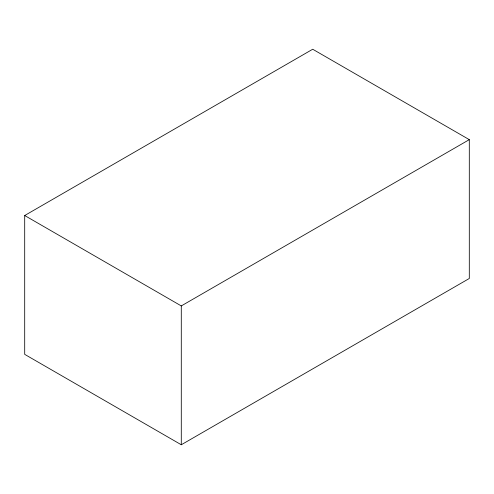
<?xml version="1.0" encoding="UTF-8"?>
<svg xmlns="http://www.w3.org/2000/svg" width="494" height="494" viewBox="0 0 494 494"><rect width="100%" height="100%" fill="white"/><g stroke="black" fill="none" stroke-linecap="round" stroke-linejoin="round"><path stroke-width="0.74" d="M24.7 215.52L312.714 49.239L469.3 139.641L469.3 278.48L181.286 444.761L24.7 354.359L24.7 215.52L181.286 305.922L469.3 139.641M181.286 305.922L181.286 444.761"/></g></svg>
